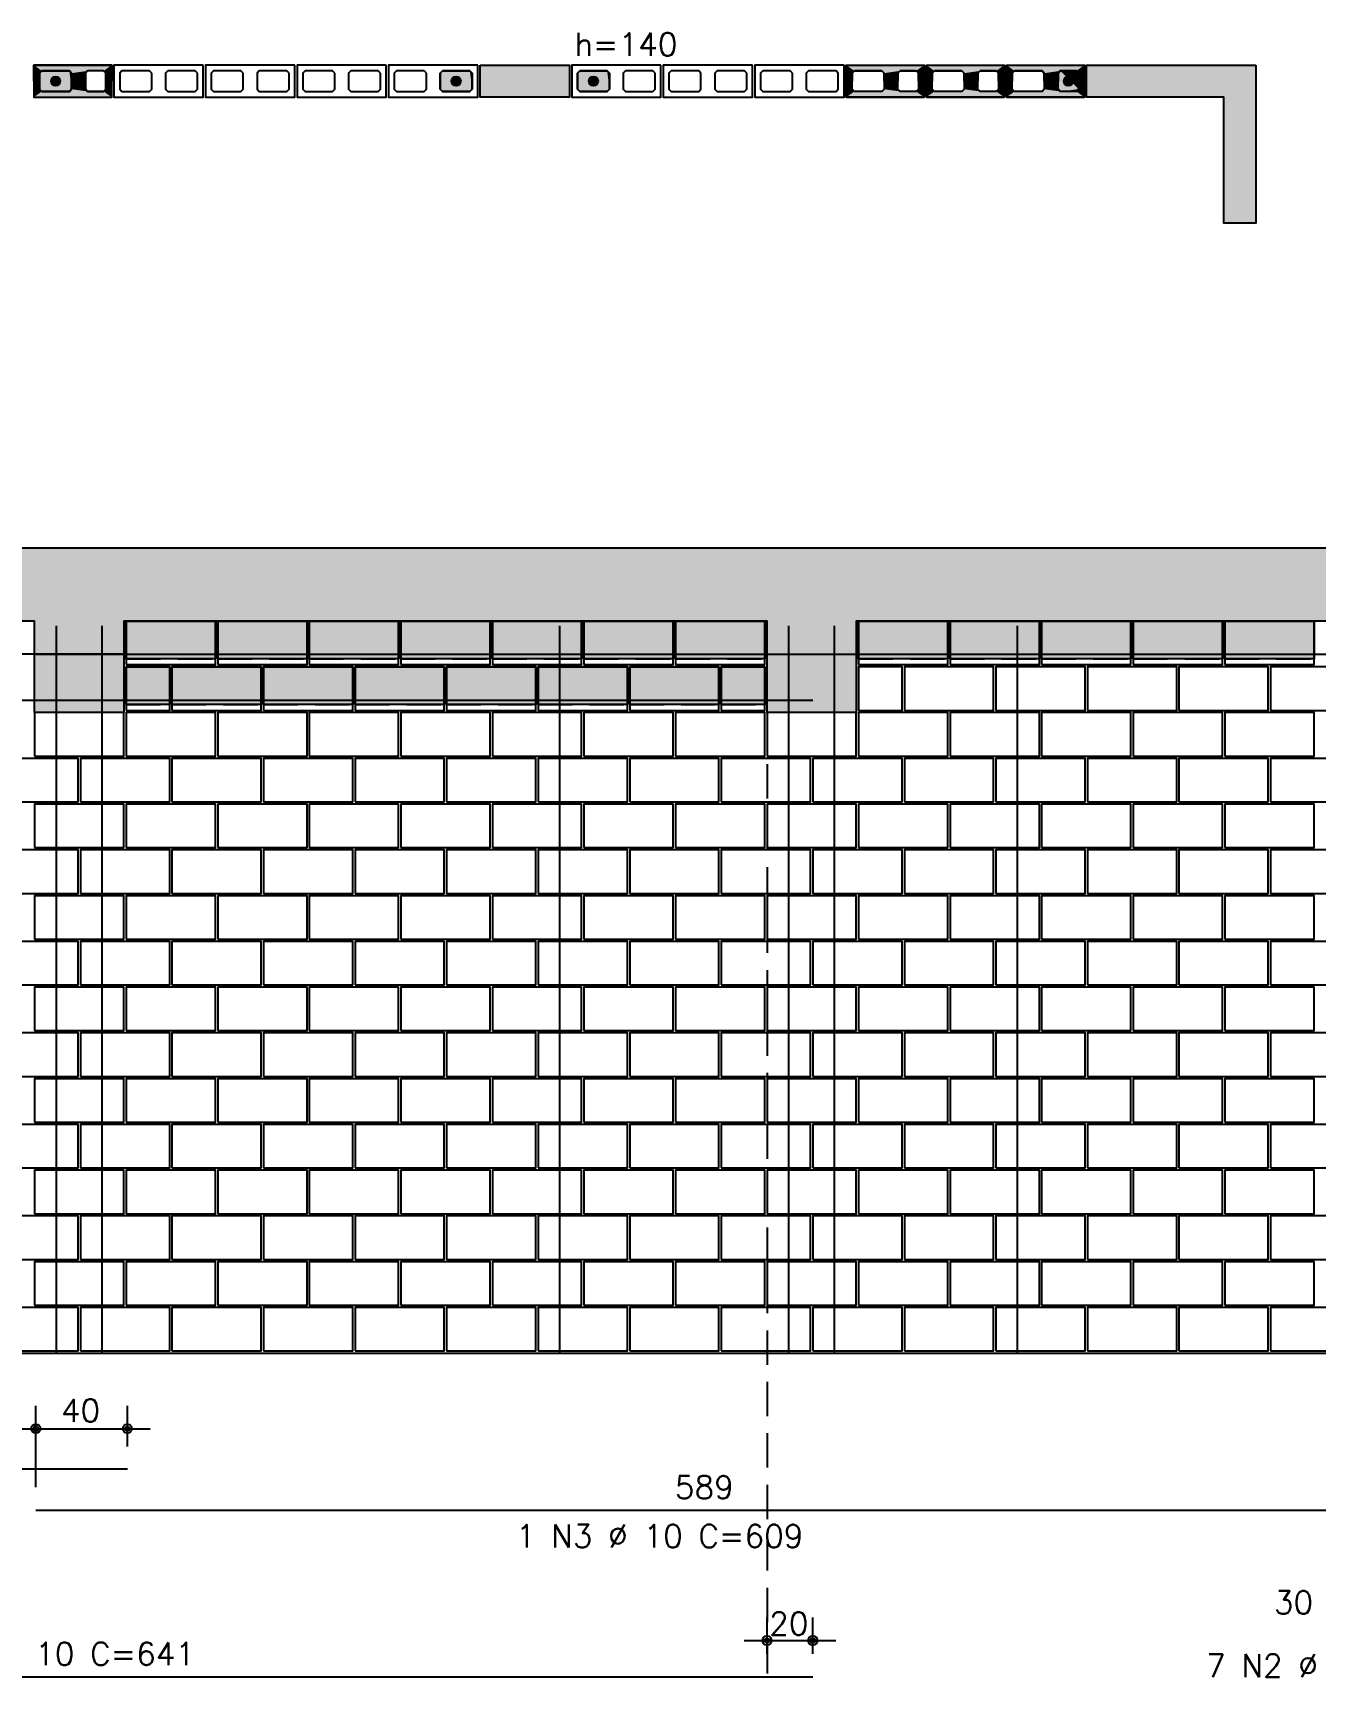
# Model space of a CAD drawing. Extents: x -1.9 to 86, y -1.5 to 61.
# Drawn here: x 18.08 to 29.28, y 27.76 to 42.13 of the extents above; entities that cross this region are included whole.
import ezdxf

# ---------------------------------------------------------------- set-up
doc = ezdxf.new("R2010")
doc.units = 0
doc.header["$MEASUREMENT"] = 0
doc.linetypes.add('ESTILO_TQS_0001', pattern=[0.45, 0.3, -0.15])
for name, color, linetype in [('PENA_01', 1, 'CONTINUOUS'), ('PENA_02', 2, 'CONTINUOUS'), ('PENA_03', 3, 'CONTINUOUS'), ('PENA_05', 5, 'CONTINUOUS'), ('PENA_09', 254, 'CONTINUOUS'), ('PENA_11', 252, 'CONTINUOUS'), ('PENA_21', 100, 'CONTINUOUS')]:
    doc.layers.add(name, color=color, linetype=linetype)
doc.styles.get("Standard").update_dxf_attribs({"font": 'ROMANS.SHX'})

msp = doc.modelspace()

# ---------------------------------------------------------------- linework, layer by layer
at = {"layer": 'PENA_01', "linetype": 'ESTILO_TQS_0001'}
msp.add_line((24.491, 36.188), (24.491, 27.76), dxfattribs=at)
at = {"layer": 'PENA_01', "linetype": 'Continuous'}
for p, q in [((18.101, 29.417), (18.101, 30.128)), ((18.901, 29.774), (18.901, 30.128)), ((17.901, 29.928), (19.101, 29.928)), ((24.491, 27.96), (24.491, 28.277)), ((24.891, 27.96), (24.891, 28.277)), ((24.291, 28.077), (25.091, 28.077))]:
    msp.add_line(p, q, dxfattribs=at)
for points in [[(18.394, 41.798), (18.154, 41.798), (18.134, 41.778), (18.134, 41.638), (18.154, 41.618), (18.394, 41.618), (18.414, 41.638), (18.414, 41.778), (18.394, 41.798)], [(18.694, 41.798), (18.554, 41.798), (18.534, 41.778), (18.534, 41.638), (18.554, 41.618), (18.694, 41.618), (18.714, 41.638), (18.714, 41.778), (18.694, 41.798)], [(19.114, 41.778), (19.094, 41.798), (18.854, 41.798), (18.834, 41.778), (18.834, 41.638), (18.854, 41.618), (19.094, 41.618), (19.114, 41.638), (19.114, 41.778)], [(19.514, 41.778), (19.494, 41.798), (19.254, 41.798), (19.234, 41.778), (19.234, 41.638), (19.254, 41.618), (19.494, 41.618), (19.514, 41.638), (19.514, 41.778)], [(19.914, 41.778), (19.894, 41.798), (19.654, 41.798), (19.634, 41.778), (19.634, 41.638), (19.654, 41.618), (19.894, 41.618), (19.914, 41.638), (19.914, 41.778)], [(20.314, 41.778), (20.294, 41.798), (20.054, 41.798), (20.034, 41.778), (20.034, 41.638), (20.054, 41.618), (20.294, 41.618), (20.314, 41.638), (20.314, 41.778)], [(20.714, 41.778), (20.694, 41.798), (20.454, 41.798), (20.434, 41.778), (20.434, 41.638), (20.454, 41.618), (20.694, 41.618), (20.714, 41.638), (20.714, 41.778)], [(21.114, 41.778), (21.094, 41.798), (20.854, 41.798), (20.834, 41.778), (20.834, 41.638), (20.854, 41.618), (21.094, 41.618), (21.114, 41.638), (21.114, 41.778)], [(21.514, 41.778), (21.494, 41.798), (21.254, 41.798), (21.234, 41.778), (21.234, 41.638), (21.254, 41.618), (21.494, 41.618), (21.514, 41.638), (21.514, 41.778)], [(21.914, 41.778), (21.894, 41.798), (21.654, 41.798), (21.634, 41.778), (21.634, 41.638), (21.654, 41.618), (21.894, 41.618), (21.914, 41.638), (21.914, 41.778)], [(23.114, 41.778), (23.094, 41.798), (22.854, 41.798), (22.834, 41.778), (22.834, 41.638), (22.854, 41.618), (23.094, 41.618), (23.114, 41.638), (23.114, 41.778)], [(23.514, 41.778), (23.494, 41.798), (23.254, 41.798), (23.234, 41.778), (23.234, 41.638), (23.254, 41.618), (23.494, 41.618), (23.514, 41.638), (23.514, 41.778)], [(23.914, 41.778), (23.894, 41.798), (23.654, 41.798), (23.634, 41.778), (23.634, 41.638), (23.654, 41.618), (23.894, 41.618), (23.914, 41.638), (23.914, 41.778)], [(24.314, 41.778), (24.294, 41.798), (24.054, 41.798), (24.034, 41.778), (24.034, 41.638), (24.054, 41.618), (24.294, 41.618), (24.314, 41.638), (24.314, 41.778)], [(24.714, 41.778), (24.694, 41.798), (24.454, 41.798), (24.434, 41.778), (24.434, 41.638), (24.454, 41.618), (24.694, 41.618), (24.714, 41.638), (24.714, 41.778)], [(25.114, 41.778), (25.094, 41.798), (24.854, 41.798), (24.834, 41.778), (24.834, 41.638), (24.854, 41.618), (25.094, 41.618), (25.114, 41.638), (25.114, 41.778)], [(25.494, 41.618), (25.254, 41.618), (25.234, 41.638), (25.234, 41.778), (25.254, 41.798), (25.494, 41.798), (25.514, 41.778), (25.514, 41.638), (25.494, 41.618)], [(25.794, 41.618), (25.654, 41.618), (25.634, 41.638), (25.634, 41.778), (25.654, 41.798), (25.794, 41.798), (25.814, 41.778), (25.814, 41.638), (25.794, 41.618)], [(26.194, 41.618), (25.954, 41.618), (25.934, 41.638), (25.934, 41.778), (25.954, 41.798), (26.194, 41.798), (26.214, 41.778), (26.214, 41.638), (26.194, 41.618)], [(26.494, 41.618), (26.354, 41.618), (26.334, 41.638), (26.334, 41.778), (26.354, 41.798), (26.494, 41.798), (26.514, 41.778), (26.514, 41.638), (26.494, 41.618)], [(26.894, 41.618), (26.654, 41.618), (26.634, 41.638), (26.634, 41.778), (26.654, 41.798), (26.894, 41.798), (26.914, 41.778), (26.914, 41.638), (26.894, 41.618)], [(27.194, 41.618), (27.054, 41.618), (27.034, 41.638), (27.034, 41.778), (27.054, 41.798), (27.194, 41.798), (27.214, 41.778), (27.214, 41.638), (27.194, 41.618)]]:
    msp.add_lwpolyline(points, dxfattribs=at)
at = {"layer": 'PENA_02', "linetype": 'ESTILO_TQS_0001'}
for p, q in [((18.891, 36.658), (19.671, 36.658)), ((19.691, 36.658), (20.471, 36.658)), ((20.491, 36.658), (21.271, 36.658)), ((21.291, 36.658), (22.071, 36.658)), ((22.091, 36.658), (22.871, 36.658)), ((22.891, 36.658), (23.671, 36.658)), ((23.691, 36.658), (24.471, 36.658)), ((25.291, 36.658), (26.071, 36.658)), ((26.091, 36.658), (26.871, 36.658)), ((26.891, 36.658), (27.671, 36.658)), ((27.691, 36.658), (28.471, 36.658)), ((28.491, 36.658), (29.271, 36.658)), ((18.891, 36.258), (19.271, 36.258)), ((19.291, 36.258), (20.071, 36.258)), ((20.091, 36.258), (20.871, 36.258)), ((20.891, 36.258), (21.671, 36.258)), ((21.691, 36.258), (22.471, 36.258)), ((22.491, 36.258), (23.271, 36.258)), ((23.291, 36.258), (24.071, 36.258)), ((24.091, 36.258), (24.471, 36.258))]:
    msp.add_line(p, q, dxfattribs=at)
at = {"layer": 'PENA_02', "linetype": 'Continuous'}
msp.add_line((6.991, 30.588), (29.971, 30.588), dxfattribs=at)
for points in [[(18.764, 41.848), (18.084, 41.848), (18.084, 41.568), (18.764, 41.568), (18.764, 41.848)], [(19.564, 41.848), (18.784, 41.848), (18.784, 41.568), (19.564, 41.568), (19.564, 41.848)], [(20.364, 41.848), (19.584, 41.848), (19.584, 41.568), (20.364, 41.568), (20.364, 41.848)], [(21.164, 41.848), (20.384, 41.848), (20.384, 41.568), (21.164, 41.568), (21.164, 41.848)], [(21.964, 41.848), (21.184, 41.848), (21.184, 41.568), (21.964, 41.568), (21.964, 41.848)], [(21.984, 41.848), (22.764, 41.848), (22.764, 41.568), (21.984, 41.568), (21.984, 41.848)], [(23.564, 41.848), (22.784, 41.848), (22.784, 41.568), (23.564, 41.568), (23.564, 41.848)], [(24.364, 41.848), (23.584, 41.848), (23.584, 41.568), (24.364, 41.568), (24.364, 41.848)], [(25.164, 41.848), (24.384, 41.848), (24.384, 41.568), (25.164, 41.568), (25.164, 41.848)], [(25.864, 41.568), (25.184, 41.568), (25.184, 41.848), (25.864, 41.848), (25.864, 41.568)], [(26.564, 41.568), (25.884, 41.568), (25.884, 41.848), (26.564, 41.848), (26.564, 41.568)], [(27.264, 41.568), (26.584, 41.568), (26.584, 41.848), (27.264, 41.848), (27.264, 41.568)], [(28.764, 41.848), (28.764, 40.468), (28.484, 40.468), (28.484, 41.568), (27.284, 41.568), (27.284, 41.848), (28.764, 41.848)], [(6.991, 37.628), (29.971, 37.628), (29.971, 36.988), (25.271, 36.988), (25.271, 36.188), (24.491, 36.188), (24.491, 36.988), (18.871, 36.988), (18.871, 36.188), (18.091, 36.188), (18.091, 36.988), (12.471, 36.988), (12.471, 36.188), (11.691, 36.188), (11.691, 36.988), (6.991, 36.988), (6.991, 37.628)], [(18.891, 36.608), (19.671, 36.608), (19.671, 36.988), (18.891, 36.988), (18.891, 36.608)], [(19.691, 36.608), (20.471, 36.608), (20.471, 36.988), (19.691, 36.988), (19.691, 36.608)], [(20.491, 36.608), (21.271, 36.608), (21.271, 36.988), (20.491, 36.988), (20.491, 36.608)], [(21.291, 36.608), (22.071, 36.608), (22.071, 36.988), (21.291, 36.988), (21.291, 36.608)], [(22.091, 36.608), (22.871, 36.608), (22.871, 36.988), (22.091, 36.988), (22.091, 36.608)], [(22.891, 36.608), (23.671, 36.608), (23.671, 36.988), (22.891, 36.988), (22.891, 36.608)], [(23.691, 36.608), (24.471, 36.608), (24.471, 36.988), (23.691, 36.988), (23.691, 36.608)], [(25.291, 36.608), (26.071, 36.608), (26.071, 36.988), (25.291, 36.988), (25.291, 36.608)], [(26.091, 36.608), (26.871, 36.608), (26.871, 36.988), (26.091, 36.988), (26.091, 36.608)], [(26.891, 36.608), (27.671, 36.608), (27.671, 36.988), (26.891, 36.988), (26.891, 36.608)], [(27.691, 36.608), (28.471, 36.608), (28.471, 36.988), (27.691, 36.988), (27.691, 36.608)], [(28.491, 36.608), (29.271, 36.608), (29.271, 36.988), (28.491, 36.988), (28.491, 36.608)], [(18.891, 36.208), (19.271, 36.208), (19.271, 36.588), (18.891, 36.588), (18.891, 36.208)], [(19.291, 36.208), (20.071, 36.208), (20.071, 36.588), (19.291, 36.588), (19.291, 36.208)], [(20.091, 36.208), (20.871, 36.208), (20.871, 36.588), (20.091, 36.588), (20.091, 36.208)], [(20.891, 36.208), (21.671, 36.208), (21.671, 36.588), (20.891, 36.588), (20.891, 36.208)], [(21.691, 36.208), (22.471, 36.208), (22.471, 36.588), (21.691, 36.588), (21.691, 36.208)], [(22.491, 36.208), (23.271, 36.208), (23.271, 36.588), (22.491, 36.588), (22.491, 36.208)], [(23.291, 36.208), (24.071, 36.208), (24.071, 36.588), (23.291, 36.588), (23.291, 36.208)], [(24.091, 36.208), (24.471, 36.208), (24.471, 36.588), (24.091, 36.588), (24.091, 36.208)], [(25.291, 36.208), (25.671, 36.208), (25.671, 36.588), (25.291, 36.588), (25.291, 36.208)], [(25.691, 36.208), (26.471, 36.208), (26.471, 36.588), (25.691, 36.588), (25.691, 36.208)], [(26.491, 36.208), (27.271, 36.208), (27.271, 36.588), (26.491, 36.588), (26.491, 36.208)], [(27.291, 36.208), (28.071, 36.208), (28.071, 36.588), (27.291, 36.588), (27.291, 36.208)], [(28.091, 36.208), (28.871, 36.208), (28.871, 36.588), (28.091, 36.588), (28.091, 36.208)], [(28.891, 36.208), (29.671, 36.208), (29.671, 36.588), (28.891, 36.588), (28.891, 36.208)], [(18.091, 35.808), (18.871, 35.808), (18.871, 36.188), (18.091, 36.188), (18.091, 35.808)], [(18.891, 35.808), (19.671, 35.808), (19.671, 36.188), (18.891, 36.188), (18.891, 35.808)], [(19.691, 35.808), (20.471, 35.808), (20.471, 36.188), (19.691, 36.188), (19.691, 35.808)], [(20.491, 35.808), (21.271, 35.808), (21.271, 36.188), (20.491, 36.188), (20.491, 35.808)], [(21.291, 35.808), (22.071, 35.808), (22.071, 36.188), (21.291, 36.188), (21.291, 35.808)], [(22.091, 35.808), (22.871, 35.808), (22.871, 36.188), (22.091, 36.188), (22.091, 35.808)], [(22.891, 35.808), (23.671, 35.808), (23.671, 36.188), (22.891, 36.188), (22.891, 35.808)], [(23.691, 35.808), (24.471, 35.808), (24.471, 36.188), (23.691, 36.188), (23.691, 35.808)], [(24.491, 35.808), (25.271, 35.808), (25.271, 36.188), (24.491, 36.188), (24.491, 35.808)], [(25.291, 35.808), (26.071, 35.808), (26.071, 36.188), (25.291, 36.188), (25.291, 35.808)], [(26.091, 35.808), (26.871, 35.808), (26.871, 36.188), (26.091, 36.188), (26.091, 35.808)], [(26.891, 35.808), (27.671, 35.808), (27.671, 36.188), (26.891, 36.188), (26.891, 35.808)], [(27.691, 35.808), (28.471, 35.808), (28.471, 36.188), (27.691, 36.188), (27.691, 35.808)], [(28.491, 35.808), (29.271, 35.808), (29.271, 36.188), (28.491, 36.188), (28.491, 35.808)], [(17.691, 35.408), (18.471, 35.408), (18.471, 35.788), (17.691, 35.788), (17.691, 35.408)], [(18.491, 35.408), (19.271, 35.408), (19.271, 35.788), (18.491, 35.788), (18.491, 35.408)], [(19.291, 35.408), (20.071, 35.408), (20.071, 35.788), (19.291, 35.788), (19.291, 35.408)], [(20.091, 35.408), (20.871, 35.408), (20.871, 35.788), (20.091, 35.788), (20.091, 35.408)], [(20.891, 35.408), (21.671, 35.408), (21.671, 35.788), (20.891, 35.788), (20.891, 35.408)], [(21.691, 35.408), (22.471, 35.408), (22.471, 35.788), (21.691, 35.788), (21.691, 35.408)], [(22.491, 35.408), (23.271, 35.408), (23.271, 35.788), (22.491, 35.788), (22.491, 35.408)], [(23.291, 35.408), (24.071, 35.408), (24.071, 35.788), (23.291, 35.788), (23.291, 35.408)], [(24.091, 35.408), (24.871, 35.408), (24.871, 35.788), (24.091, 35.788), (24.091, 35.408)], [(24.891, 35.408), (25.671, 35.408), (25.671, 35.788), (24.891, 35.788), (24.891, 35.408)], [(25.691, 35.408), (26.471, 35.408), (26.471, 35.788), (25.691, 35.788), (25.691, 35.408)], [(26.491, 35.408), (27.271, 35.408), (27.271, 35.788), (26.491, 35.788), (26.491, 35.408)], [(27.291, 35.408), (28.071, 35.408), (28.071, 35.788), (27.291, 35.788), (27.291, 35.408)], [(28.091, 35.408), (28.871, 35.408), (28.871, 35.788), (28.091, 35.788), (28.091, 35.408)], [(28.891, 35.408), (29.671, 35.408), (29.671, 35.788), (28.891, 35.788), (28.891, 35.408)], [(18.091, 35.008), (18.871, 35.008), (18.871, 35.388), (18.091, 35.388), (18.091, 35.008)], [(18.891, 35.008), (19.671, 35.008), (19.671, 35.388), (18.891, 35.388), (18.891, 35.008)], [(19.691, 35.008), (20.471, 35.008), (20.471, 35.388), (19.691, 35.388), (19.691, 35.008)], [(20.491, 35.008), (21.271, 35.008), (21.271, 35.388), (20.491, 35.388), (20.491, 35.008)], [(21.291, 35.008), (22.071, 35.008), (22.071, 35.388), (21.291, 35.388), (21.291, 35.008)], [(22.091, 35.008), (22.871, 35.008), (22.871, 35.388), (22.091, 35.388), (22.091, 35.008)], [(22.891, 35.008), (23.671, 35.008), (23.671, 35.388), (22.891, 35.388), (22.891, 35.008)], [(23.691, 35.008), (24.471, 35.008), (24.471, 35.388), (23.691, 35.388), (23.691, 35.008)], [(24.491, 35.008), (25.271, 35.008), (25.271, 35.388), (24.491, 35.388), (24.491, 35.008)], [(25.291, 35.008), (26.071, 35.008), (26.071, 35.388), (25.291, 35.388), (25.291, 35.008)], [(26.091, 35.008), (26.871, 35.008), (26.871, 35.388), (26.091, 35.388), (26.091, 35.008)], [(26.891, 35.008), (27.671, 35.008), (27.671, 35.388), (26.891, 35.388), (26.891, 35.008)], [(27.691, 35.008), (28.471, 35.008), (28.471, 35.388), (27.691, 35.388), (27.691, 35.008)], [(28.491, 35.008), (29.271, 35.008), (29.271, 35.388), (28.491, 35.388), (28.491, 35.008)], [(17.691, 34.608), (18.471, 34.608), (18.471, 34.988), (17.691, 34.988), (17.691, 34.608)], [(18.491, 34.608), (19.271, 34.608), (19.271, 34.988), (18.491, 34.988), (18.491, 34.608)], [(19.291, 34.608), (20.071, 34.608), (20.071, 34.988), (19.291, 34.988), (19.291, 34.608)], [(20.091, 34.608), (20.871, 34.608), (20.871, 34.988), (20.091, 34.988), (20.091, 34.608)], [(20.891, 34.608), (21.671, 34.608), (21.671, 34.988), (20.891, 34.988), (20.891, 34.608)], [(21.691, 34.608), (22.471, 34.608), (22.471, 34.988), (21.691, 34.988), (21.691, 34.608)], [(22.491, 34.608), (23.271, 34.608), (23.271, 34.988), (22.491, 34.988), (22.491, 34.608)], [(23.291, 34.608), (24.071, 34.608), (24.071, 34.988), (23.291, 34.988), (23.291, 34.608)], [(24.091, 34.608), (24.871, 34.608), (24.871, 34.988), (24.091, 34.988), (24.091, 34.608)], [(24.891, 34.608), (25.671, 34.608), (25.671, 34.988), (24.891, 34.988), (24.891, 34.608)], [(25.691, 34.608), (26.471, 34.608), (26.471, 34.988), (25.691, 34.988), (25.691, 34.608)], [(26.491, 34.608), (27.271, 34.608), (27.271, 34.988), (26.491, 34.988), (26.491, 34.608)], [(27.291, 34.608), (28.071, 34.608), (28.071, 34.988), (27.291, 34.988), (27.291, 34.608)], [(28.091, 34.608), (28.871, 34.608), (28.871, 34.988), (28.091, 34.988), (28.091, 34.608)], [(28.891, 34.608), (29.671, 34.608), (29.671, 34.988), (28.891, 34.988), (28.891, 34.608)], [(18.091, 34.208), (18.871, 34.208), (18.871, 34.588), (18.091, 34.588), (18.091, 34.208)], [(18.891, 34.208), (19.671, 34.208), (19.671, 34.588), (18.891, 34.588), (18.891, 34.208)], [(19.691, 34.208), (20.471, 34.208), (20.471, 34.588), (19.691, 34.588), (19.691, 34.208)], [(20.491, 34.208), (21.271, 34.208), (21.271, 34.588), (20.491, 34.588), (20.491, 34.208)], [(21.291, 34.208), (22.071, 34.208), (22.071, 34.588), (21.291, 34.588), (21.291, 34.208)], [(22.091, 34.208), (22.871, 34.208), (22.871, 34.588), (22.091, 34.588), (22.091, 34.208)], [(22.891, 34.208), (23.671, 34.208), (23.671, 34.588), (22.891, 34.588), (22.891, 34.208)], [(23.691, 34.208), (24.471, 34.208), (24.471, 34.588), (23.691, 34.588), (23.691, 34.208)], [(24.491, 34.208), (25.271, 34.208), (25.271, 34.588), (24.491, 34.588), (24.491, 34.208)], [(25.291, 34.208), (26.071, 34.208), (26.071, 34.588), (25.291, 34.588), (25.291, 34.208)], [(26.091, 34.208), (26.871, 34.208), (26.871, 34.588), (26.091, 34.588), (26.091, 34.208)], [(26.891, 34.208), (27.671, 34.208), (27.671, 34.588), (26.891, 34.588), (26.891, 34.208)], [(27.691, 34.208), (28.471, 34.208), (28.471, 34.588), (27.691, 34.588), (27.691, 34.208)], [(28.491, 34.208), (29.271, 34.208), (29.271, 34.588), (28.491, 34.588), (28.491, 34.208)], [(17.691, 33.808), (18.471, 33.808), (18.471, 34.188), (17.691, 34.188), (17.691, 33.808)], [(18.491, 33.808), (19.271, 33.808), (19.271, 34.188), (18.491, 34.188), (18.491, 33.808)], [(19.291, 33.808), (20.071, 33.808), (20.071, 34.188), (19.291, 34.188), (19.291, 33.808)], [(20.091, 33.808), (20.871, 33.808), (20.871, 34.188), (20.091, 34.188), (20.091, 33.808)], [(20.891, 33.808), (21.671, 33.808), (21.671, 34.188), (20.891, 34.188), (20.891, 33.808)], [(21.691, 33.808), (22.471, 33.808), (22.471, 34.188), (21.691, 34.188), (21.691, 33.808)], [(22.491, 33.808), (23.271, 33.808), (23.271, 34.188), (22.491, 34.188), (22.491, 33.808)], [(23.291, 33.808), (24.071, 33.808), (24.071, 34.188), (23.291, 34.188), (23.291, 33.808)], [(24.091, 33.808), (24.871, 33.808), (24.871, 34.188), (24.091, 34.188), (24.091, 33.808)], [(24.891, 33.808), (25.671, 33.808), (25.671, 34.188), (24.891, 34.188), (24.891, 33.808)], [(25.691, 33.808), (26.471, 33.808), (26.471, 34.188), (25.691, 34.188), (25.691, 33.808)], [(26.491, 33.808), (27.271, 33.808), (27.271, 34.188), (26.491, 34.188), (26.491, 33.808)], [(27.291, 33.808), (28.071, 33.808), (28.071, 34.188), (27.291, 34.188), (27.291, 33.808)], [(28.091, 33.808), (28.871, 33.808), (28.871, 34.188), (28.091, 34.188), (28.091, 33.808)], [(28.891, 33.808), (29.671, 33.808), (29.671, 34.188), (28.891, 34.188), (28.891, 33.808)], [(18.091, 33.408), (18.871, 33.408), (18.871, 33.788), (18.091, 33.788), (18.091, 33.408)], [(18.891, 33.408), (19.671, 33.408), (19.671, 33.788), (18.891, 33.788), (18.891, 33.408)], [(19.691, 33.408), (20.471, 33.408), (20.471, 33.788), (19.691, 33.788), (19.691, 33.408)], [(20.491, 33.408), (21.271, 33.408), (21.271, 33.788), (20.491, 33.788), (20.491, 33.408)], [(21.291, 33.408), (22.071, 33.408), (22.071, 33.788), (21.291, 33.788), (21.291, 33.408)], [(22.091, 33.408), (22.871, 33.408), (22.871, 33.788), (22.091, 33.788), (22.091, 33.408)], [(22.891, 33.408), (23.671, 33.408), (23.671, 33.788), (22.891, 33.788), (22.891, 33.408)], [(23.691, 33.408), (24.471, 33.408), (24.471, 33.788), (23.691, 33.788), (23.691, 33.408)], [(24.491, 33.408), (25.271, 33.408), (25.271, 33.788), (24.491, 33.788), (24.491, 33.408)], [(25.291, 33.408), (26.071, 33.408), (26.071, 33.788), (25.291, 33.788), (25.291, 33.408)], [(26.091, 33.408), (26.871, 33.408), (26.871, 33.788), (26.091, 33.788), (26.091, 33.408)], [(26.891, 33.408), (27.671, 33.408), (27.671, 33.788), (26.891, 33.788), (26.891, 33.408)], [(27.691, 33.408), (28.471, 33.408), (28.471, 33.788), (27.691, 33.788), (27.691, 33.408)], [(28.491, 33.408), (29.271, 33.408), (29.271, 33.788), (28.491, 33.788), (28.491, 33.408)], [(17.691, 33.008), (18.471, 33.008), (18.471, 33.388), (17.691, 33.388), (17.691, 33.008)], [(18.491, 33.008), (19.271, 33.008), (19.271, 33.388), (18.491, 33.388), (18.491, 33.008)], [(19.291, 33.008), (20.071, 33.008), (20.071, 33.388), (19.291, 33.388), (19.291, 33.008)], [(20.091, 33.008), (20.871, 33.008), (20.871, 33.388), (20.091, 33.388), (20.091, 33.008)], [(20.891, 33.008), (21.671, 33.008), (21.671, 33.388), (20.891, 33.388), (20.891, 33.008)], [(21.691, 33.008), (22.471, 33.008), (22.471, 33.388), (21.691, 33.388), (21.691, 33.008)], [(22.491, 33.008), (23.271, 33.008), (23.271, 33.388), (22.491, 33.388), (22.491, 33.008)], [(23.291, 33.008), (24.071, 33.008), (24.071, 33.388), (23.291, 33.388), (23.291, 33.008)], [(24.091, 33.008), (24.871, 33.008), (24.871, 33.388), (24.091, 33.388), (24.091, 33.008)], [(24.891, 33.008), (25.671, 33.008), (25.671, 33.388), (24.891, 33.388), (24.891, 33.008)], [(25.691, 33.008), (26.471, 33.008), (26.471, 33.388), (25.691, 33.388), (25.691, 33.008)], [(26.491, 33.008), (27.271, 33.008), (27.271, 33.388), (26.491, 33.388), (26.491, 33.008)], [(27.291, 33.008), (28.071, 33.008), (28.071, 33.388), (27.291, 33.388), (27.291, 33.008)], [(28.091, 33.008), (28.871, 33.008), (28.871, 33.388), (28.091, 33.388), (28.091, 33.008)], [(28.891, 33.008), (29.671, 33.008), (29.671, 33.388), (28.891, 33.388), (28.891, 33.008)], [(18.091, 32.608), (18.871, 32.608), (18.871, 32.988), (18.091, 32.988), (18.091, 32.608)], [(18.891, 32.608), (19.671, 32.608), (19.671, 32.988), (18.891, 32.988), (18.891, 32.608)], [(19.691, 32.608), (20.471, 32.608), (20.471, 32.988), (19.691, 32.988), (19.691, 32.608)], [(20.491, 32.608), (21.271, 32.608), (21.271, 32.988), (20.491, 32.988), (20.491, 32.608)], [(21.291, 32.608), (22.071, 32.608), (22.071, 32.988), (21.291, 32.988), (21.291, 32.608)], [(22.091, 32.608), (22.871, 32.608), (22.871, 32.988), (22.091, 32.988), (22.091, 32.608)], [(22.891, 32.608), (23.671, 32.608), (23.671, 32.988), (22.891, 32.988), (22.891, 32.608)], [(23.691, 32.608), (24.471, 32.608), (24.471, 32.988), (23.691, 32.988), (23.691, 32.608)], [(24.491, 32.608), (25.271, 32.608), (25.271, 32.988), (24.491, 32.988), (24.491, 32.608)], [(25.291, 32.608), (26.071, 32.608), (26.071, 32.988), (25.291, 32.988), (25.291, 32.608)], [(26.091, 32.608), (26.871, 32.608), (26.871, 32.988), (26.091, 32.988), (26.091, 32.608)], [(26.891, 32.608), (27.671, 32.608), (27.671, 32.988), (26.891, 32.988), (26.891, 32.608)], [(27.691, 32.608), (28.471, 32.608), (28.471, 32.988), (27.691, 32.988), (27.691, 32.608)], [(28.491, 32.608), (29.271, 32.608), (29.271, 32.988), (28.491, 32.988), (28.491, 32.608)], [(17.691, 32.208), (18.471, 32.208), (18.471, 32.588), (17.691, 32.588), (17.691, 32.208)], [(18.491, 32.208), (19.271, 32.208), (19.271, 32.588), (18.491, 32.588), (18.491, 32.208)], [(19.291, 32.208), (20.071, 32.208), (20.071, 32.588), (19.291, 32.588), (19.291, 32.208)], [(20.091, 32.208), (20.871, 32.208), (20.871, 32.588), (20.091, 32.588), (20.091, 32.208)], [(20.891, 32.208), (21.671, 32.208), (21.671, 32.588), (20.891, 32.588), (20.891, 32.208)], [(21.691, 32.208), (22.471, 32.208), (22.471, 32.588), (21.691, 32.588), (21.691, 32.208)], [(22.491, 32.208), (23.271, 32.208), (23.271, 32.588), (22.491, 32.588), (22.491, 32.208)], [(23.291, 32.208), (24.071, 32.208), (24.071, 32.588), (23.291, 32.588), (23.291, 32.208)], [(24.091, 32.208), (24.871, 32.208), (24.871, 32.588), (24.091, 32.588), (24.091, 32.208)], [(24.891, 32.208), (25.671, 32.208), (25.671, 32.588), (24.891, 32.588), (24.891, 32.208)], [(25.691, 32.208), (26.471, 32.208), (26.471, 32.588), (25.691, 32.588), (25.691, 32.208)], [(26.491, 32.208), (27.271, 32.208), (27.271, 32.588), (26.491, 32.588), (26.491, 32.208)], [(27.291, 32.208), (28.071, 32.208), (28.071, 32.588), (27.291, 32.588), (27.291, 32.208)], [(28.091, 32.208), (28.871, 32.208), (28.871, 32.588), (28.091, 32.588), (28.091, 32.208)], [(28.891, 32.208), (29.671, 32.208), (29.671, 32.588), (28.891, 32.588), (28.891, 32.208)], [(18.091, 31.808), (18.871, 31.808), (18.871, 32.188), (18.091, 32.188), (18.091, 31.808)], [(18.891, 31.808), (19.671, 31.808), (19.671, 32.188), (18.891, 32.188), (18.891, 31.808)], [(19.691, 31.808), (20.471, 31.808), (20.471, 32.188), (19.691, 32.188), (19.691, 31.808)], [(20.491, 31.808), (21.271, 31.808), (21.271, 32.188), (20.491, 32.188), (20.491, 31.808)], [(21.291, 31.808), (22.071, 31.808), (22.071, 32.188), (21.291, 32.188), (21.291, 31.808)], [(22.091, 31.808), (22.871, 31.808), (22.871, 32.188), (22.091, 32.188), (22.091, 31.808)], [(22.891, 31.808), (23.671, 31.808), (23.671, 32.188), (22.891, 32.188), (22.891, 31.808)], [(23.691, 31.808), (24.471, 31.808), (24.471, 32.188), (23.691, 32.188), (23.691, 31.808)], [(24.491, 31.808), (25.271, 31.808), (25.271, 32.188), (24.491, 32.188), (24.491, 31.808)], [(25.291, 31.808), (26.071, 31.808), (26.071, 32.188), (25.291, 32.188), (25.291, 31.808)], [(26.091, 31.808), (26.871, 31.808), (26.871, 32.188), (26.091, 32.188), (26.091, 31.808)], [(26.891, 31.808), (27.671, 31.808), (27.671, 32.188), (26.891, 32.188), (26.891, 31.808)], [(27.691, 31.808), (28.471, 31.808), (28.471, 32.188), (27.691, 32.188), (27.691, 31.808)], [(28.491, 31.808), (29.271, 31.808), (29.271, 32.188), (28.491, 32.188), (28.491, 31.808)], [(17.691, 31.408), (18.471, 31.408), (18.471, 31.788), (17.691, 31.788), (17.691, 31.408)], [(18.491, 31.408), (19.271, 31.408), (19.271, 31.788), (18.491, 31.788), (18.491, 31.408)], [(19.291, 31.408), (20.071, 31.408), (20.071, 31.788), (19.291, 31.788), (19.291, 31.408)], [(20.091, 31.408), (20.871, 31.408), (20.871, 31.788), (20.091, 31.788), (20.091, 31.408)], [(20.891, 31.408), (21.671, 31.408), (21.671, 31.788), (20.891, 31.788), (20.891, 31.408)], [(21.691, 31.408), (22.471, 31.408), (22.471, 31.788), (21.691, 31.788), (21.691, 31.408)], [(22.491, 31.408), (23.271, 31.408), (23.271, 31.788), (22.491, 31.788), (22.491, 31.408)], [(23.291, 31.408), (24.071, 31.408), (24.071, 31.788), (23.291, 31.788), (23.291, 31.408)], [(24.091, 31.408), (24.871, 31.408), (24.871, 31.788), (24.091, 31.788), (24.091, 31.408)], [(24.891, 31.408), (25.671, 31.408), (25.671, 31.788), (24.891, 31.788), (24.891, 31.408)], [(25.691, 31.408), (26.471, 31.408), (26.471, 31.788), (25.691, 31.788), (25.691, 31.408)], [(26.491, 31.408), (27.271, 31.408), (27.271, 31.788), (26.491, 31.788), (26.491, 31.408)], [(27.291, 31.408), (28.071, 31.408), (28.071, 31.788), (27.291, 31.788), (27.291, 31.408)], [(28.091, 31.408), (28.871, 31.408), (28.871, 31.788), (28.091, 31.788), (28.091, 31.408)], [(28.891, 31.408), (29.671, 31.408), (29.671, 31.788), (28.891, 31.788), (28.891, 31.408)], [(18.091, 31.008), (18.871, 31.008), (18.871, 31.388), (18.091, 31.388), (18.091, 31.008)], [(18.891, 31.008), (19.671, 31.008), (19.671, 31.388), (18.891, 31.388), (18.891, 31.008)], [(19.691, 31.008), (20.471, 31.008), (20.471, 31.388), (19.691, 31.388), (19.691, 31.008)], [(20.491, 31.008), (21.271, 31.008), (21.271, 31.388), (20.491, 31.388), (20.491, 31.008)], [(21.291, 31.008), (22.071, 31.008), (22.071, 31.388), (21.291, 31.388), (21.291, 31.008)], [(22.091, 31.008), (22.871, 31.008), (22.871, 31.388), (22.091, 31.388), (22.091, 31.008)], [(22.891, 31.008), (23.671, 31.008), (23.671, 31.388), (22.891, 31.388), (22.891, 31.008)], [(23.691, 31.008), (24.471, 31.008), (24.471, 31.388), (23.691, 31.388), (23.691, 31.008)], [(24.491, 31.008), (25.271, 31.008), (25.271, 31.388), (24.491, 31.388), (24.491, 31.008)], [(25.291, 31.008), (26.071, 31.008), (26.071, 31.388), (25.291, 31.388), (25.291, 31.008)], [(26.091, 31.008), (26.871, 31.008), (26.871, 31.388), (26.091, 31.388), (26.091, 31.008)], [(26.891, 31.008), (27.671, 31.008), (27.671, 31.388), (26.891, 31.388), (26.891, 31.008)], [(27.691, 31.008), (28.471, 31.008), (28.471, 31.388), (27.691, 31.388), (27.691, 31.008)], [(28.491, 31.008), (29.271, 31.008), (29.271, 31.388), (28.491, 31.388), (28.491, 31.008)], [(17.691, 30.608), (18.471, 30.608), (18.471, 30.988), (17.691, 30.988), (17.691, 30.608)], [(18.491, 30.608), (19.271, 30.608), (19.271, 30.988), (18.491, 30.988), (18.491, 30.608)], [(19.291, 30.608), (20.071, 30.608), (20.071, 30.988), (19.291, 30.988), (19.291, 30.608)], [(20.091, 30.608), (20.871, 30.608), (20.871, 30.988), (20.091, 30.988), (20.091, 30.608)], [(20.891, 30.608), (21.671, 30.608), (21.671, 30.988), (20.891, 30.988), (20.891, 30.608)], [(21.691, 30.608), (22.471, 30.608), (22.471, 30.988), (21.691, 30.988), (21.691, 30.608)], [(22.491, 30.608), (23.271, 30.608), (23.271, 30.988), (22.491, 30.988), (22.491, 30.608)], [(23.291, 30.608), (24.071, 30.608), (24.071, 30.988), (23.291, 30.988), (23.291, 30.608)], [(24.091, 30.608), (24.871, 30.608), (24.871, 30.988), (24.091, 30.988), (24.091, 30.608)], [(24.891, 30.608), (25.671, 30.608), (25.671, 30.988), (24.891, 30.988), (24.891, 30.608)], [(25.691, 30.608), (26.471, 30.608), (26.471, 30.988), (25.691, 30.988), (25.691, 30.608)], [(26.491, 30.608), (27.271, 30.608), (27.271, 30.988), (26.491, 30.988), (26.491, 30.608)], [(27.291, 30.608), (28.071, 30.608), (28.071, 30.988), (27.291, 30.988), (27.291, 30.608)], [(28.091, 30.608), (28.871, 30.608), (28.871, 30.988), (28.091, 30.988), (28.091, 30.608)], [(28.891, 30.608), (29.671, 30.608), (29.671, 30.988), (28.891, 30.988), (28.891, 30.608)]]:
    msp.add_lwpolyline(points, dxfattribs=at)
for centre, radius in [((18.101, 29.928), 0.04), ((18.101, 29.928), 0.02), ((18.901, 29.928), 0.04), ((18.901, 29.928), 0.02), ((24.491, 28.077), 0.04), ((24.491, 28.077), 0.02), ((24.891, 28.077), 0.04), ((24.891, 28.077), 0.02)]:
    msp.add_circle(centre, radius, dxfattribs=at)
at = {"layer": 'PENA_03', "linetype": 'Continuous'}
for p, q in [((18.901, 29.574), (18.901, 29.574)), ((18.101, 29.217), (18.101, 29.217)), ((24.491, 27.76), (24.491, 27.76)), ((24.891, 27.76), (24.891, 27.76))]:
    msp.add_line(p, q, dxfattribs=at)
for points in [[(18.414, 41.638), (18.394, 41.618), (18.154, 41.618), (18.134, 41.638), (18.134, 41.778), (18.154, 41.798), (18.394, 41.798), (18.414, 41.778), (18.414, 41.638)], [(21.914, 41.638), (21.894, 41.618), (21.654, 41.618), (21.634, 41.638), (21.634, 41.778), (21.654, 41.798), (21.894, 41.798), (21.914, 41.778), (21.914, 41.638)], [(23.114, 41.638), (23.094, 41.618), (22.854, 41.618), (22.834, 41.638), (22.834, 41.778), (22.854, 41.798), (23.094, 41.798), (23.114, 41.778), (23.114, 41.638)], [(27.214, 41.638), (27.194, 41.618), (27.054, 41.618), (27.034, 41.638), (27.034, 41.778), (27.054, 41.798), (27.194, 41.798), (27.214, 41.778), (27.214, 41.638)]]:
    msp.add_lwpolyline(points, dxfattribs=at)
for centre in [(18.274, 41.708), (21.774, 41.708), (22.974, 41.708), (27.124, 41.708)]:
    msp.add_circle(centre, 0.04, dxfattribs=at)
for points in [[(18.314, 41.708), (18.254, 41.742), (18.236, 41.721)], [(18.314, 41.708), (18.236, 41.721), (18.236, 41.694)], [(18.314, 41.708), (18.236, 41.694), (18.254, 41.673)], [(18.314, 41.708), (18.281, 41.747), (18.254, 41.742)], [(18.314, 41.708), (18.254, 41.673), (18.281, 41.668)], [(18.314, 41.708), (18.304, 41.733), (18.281, 41.747)], [(18.314, 41.708), (18.281, 41.668), (18.304, 41.682)], [(18.314, 41.708), (18.304, 41.682), (18.314, 41.708)], [(21.814, 41.708), (21.754, 41.742), (21.736, 41.721)], [(21.814, 41.708), (21.736, 41.721), (21.736, 41.694)], [(21.814, 41.708), (21.736, 41.694), (21.754, 41.673)], [(21.814, 41.708), (21.781, 41.747), (21.754, 41.742)], [(21.814, 41.708), (21.754, 41.673), (21.781, 41.668)], [(21.814, 41.708), (21.805, 41.733), (21.781, 41.747)], [(21.814, 41.708), (21.781, 41.668), (21.805, 41.682)], [(21.814, 41.708), (21.805, 41.682), (21.814, 41.708)], [(23.014, 41.708), (22.954, 41.742), (22.936, 41.721)], [(23.014, 41.708), (22.936, 41.721), (22.936, 41.694)], [(23.014, 41.708), (22.936, 41.694), (22.954, 41.673)], [(23.014, 41.708), (22.981, 41.747), (22.954, 41.742)], [(23.014, 41.708), (22.954, 41.673), (22.981, 41.668)], [(23.014, 41.708), (23.005, 41.733), (22.981, 41.747)], [(23.014, 41.708), (22.981, 41.668), (23.005, 41.682)], [(23.014, 41.708), (23.005, 41.682), (23.014, 41.708)], [(27.164, 41.708), (27.104, 41.742), (27.086, 41.721)], [(27.164, 41.708), (27.086, 41.721), (27.086, 41.694)], [(27.164, 41.708), (27.086, 41.694), (27.104, 41.673)], [(27.164, 41.708), (27.131, 41.747), (27.104, 41.742)], [(27.164, 41.708), (27.104, 41.673), (27.131, 41.668)], [(27.164, 41.708), (27.155, 41.733), (27.131, 41.747)], [(27.164, 41.708), (27.131, 41.668), (27.155, 41.682)], [(27.164, 41.708), (27.155, 41.682), (27.164, 41.708)]]:
    msp.add_solid(points, dxfattribs=at)
at = {"layer": 'PENA_05', "linetype": 'Continuous'}
for p, q in [((18.281, 30.588), (18.281, 36.948)), ((18.681, 30.588), (18.681, 36.948)), ((22.681, 30.588), (22.681, 36.948)), ((24.681, 30.588), (24.681, 36.948)), ((25.081, 30.588), (25.081, 36.948)), ((26.681, 30.588), (26.681, 36.948)), ((18.901, 36.698), (7.131, 36.698)), ((18.101, 36.698), (29.871, 36.698)), ((12.071, 36.298), (24.891, 36.298)), ((18.901, 29.574), (7.131, 29.574)), ((18.101, 29.217), (29.871, 29.217)), ((12.071, 27.76), (24.891, 27.76))]:
    msp.add_line(p, q, dxfattribs=at)
at = {"layer": 'PENA_09', "linetype": 'Continuous'}
for points in [[(18.891, 36.658), (18.891, 36.988), (19.671, 36.988), (19.671, 36.658), (18.891, 36.658)], [(19.691, 36.658), (19.691, 36.988), (20.471, 36.988), (20.471, 36.658), (19.691, 36.658)], [(20.491, 36.658), (20.491, 36.988), (21.271, 36.988), (21.271, 36.658), (20.491, 36.658)], [(21.291, 36.658), (21.291, 36.988), (22.071, 36.988), (22.071, 36.658), (21.291, 36.658)], [(22.091, 36.658), (22.091, 36.988), (22.871, 36.988), (22.871, 36.658), (22.091, 36.658)], [(22.891, 36.658), (22.891, 36.988), (23.671, 36.988), (23.671, 36.658), (22.891, 36.658)], [(23.691, 36.658), (23.691, 36.988), (24.471, 36.988), (24.471, 36.658), (23.691, 36.658)], [(25.291, 36.658), (25.291, 36.988), (26.071, 36.988), (26.071, 36.658), (25.291, 36.658)], [(26.091, 36.658), (26.091, 36.988), (26.871, 36.988), (26.871, 36.658), (26.091, 36.658)], [(26.891, 36.658), (26.891, 36.988), (27.671, 36.988), (27.671, 36.658), (26.891, 36.658)], [(27.691, 36.658), (27.691, 36.988), (28.471, 36.988), (28.471, 36.658), (27.691, 36.658)], [(28.491, 36.658), (28.491, 36.988), (29.271, 36.988), (29.271, 36.658), (28.491, 36.658)], [(18.891, 36.258), (18.891, 36.588), (19.271, 36.588), (19.271, 36.258), (18.891, 36.258)], [(19.291, 36.258), (19.291, 36.588), (20.071, 36.588), (20.071, 36.258), (19.291, 36.258)], [(20.091, 36.258), (20.091, 36.588), (20.871, 36.588), (20.871, 36.258), (20.091, 36.258)], [(20.891, 36.258), (20.891, 36.588), (21.671, 36.588), (21.671, 36.258), (20.891, 36.258)], [(21.691, 36.258), (21.691, 36.588), (22.471, 36.588), (22.471, 36.258), (21.691, 36.258)], [(22.491, 36.258), (22.491, 36.588), (23.271, 36.588), (23.271, 36.258), (22.491, 36.258)], [(23.291, 36.258), (23.291, 36.588), (24.071, 36.588), (24.071, 36.258), (23.291, 36.258)], [(24.091, 36.258), (24.091, 36.588), (24.471, 36.588), (24.471, 36.258), (24.091, 36.258)]]:
    msp.add_lwpolyline(points, dxfattribs=at)
for points in [[(18.891, 36.658), (18.891, 36.988), (19.671, 36.988)], [(18.891, 36.658), (19.671, 36.988), (19.671, 36.658)], [(19.691, 36.658), (19.691, 36.988), (20.471, 36.988)], [(19.691, 36.658), (20.471, 36.988), (20.471, 36.658)], [(20.491, 36.658), (20.491, 36.988), (21.271, 36.988)], [(20.491, 36.658), (21.271, 36.988), (21.271, 36.658)], [(21.291, 36.658), (21.291, 36.988), (22.071, 36.988)], [(21.291, 36.658), (22.071, 36.988), (22.071, 36.658)], [(22.091, 36.658), (22.091, 36.988), (22.871, 36.988)], [(22.091, 36.658), (22.871, 36.988), (22.871, 36.658)], [(22.891, 36.658), (22.891, 36.988), (23.671, 36.988)], [(22.891, 36.658), (23.671, 36.988), (23.671, 36.658)], [(23.691, 36.658), (23.691, 36.988), (24.471, 36.988)], [(23.691, 36.658), (24.471, 36.988), (24.471, 36.658)], [(25.291, 36.658), (25.291, 36.988), (26.071, 36.988)], [(25.291, 36.658), (26.071, 36.988), (26.071, 36.658)], [(26.091, 36.658), (26.091, 36.988), (26.871, 36.988)], [(26.091, 36.658), (26.871, 36.988), (26.871, 36.658)], [(26.891, 36.658), (26.891, 36.988), (27.671, 36.988)], [(26.891, 36.658), (27.671, 36.988), (27.671, 36.658)], [(27.691, 36.658), (27.691, 36.988), (28.471, 36.988)], [(27.691, 36.658), (28.471, 36.988), (28.471, 36.658)], [(28.491, 36.658), (28.491, 36.988), (29.271, 36.988)], [(28.491, 36.658), (29.271, 36.988), (29.271, 36.658)], [(18.891, 36.658), (19.671, 36.658), (18.891, 36.658)], [(19.691, 36.658), (20.471, 36.658), (19.691, 36.658)], [(20.491, 36.658), (21.271, 36.658), (20.491, 36.658)], [(21.291, 36.658), (22.071, 36.658), (21.291, 36.658)], [(22.091, 36.658), (22.871, 36.658), (22.091, 36.658)], [(22.891, 36.658), (23.671, 36.658), (22.891, 36.658)], [(23.691, 36.658), (24.471, 36.658), (23.691, 36.658)], [(25.291, 36.658), (26.071, 36.658), (25.291, 36.658)], [(26.091, 36.658), (26.871, 36.658), (26.091, 36.658)], [(26.891, 36.658), (27.671, 36.658), (26.891, 36.658)], [(27.691, 36.658), (28.471, 36.658), (27.691, 36.658)], [(28.491, 36.658), (29.271, 36.658), (28.491, 36.658)], [(18.891, 36.258), (18.891, 36.588), (19.271, 36.588)], [(18.891, 36.258), (19.271, 36.588), (19.271, 36.258)], [(19.291, 36.258), (19.291, 36.588), (20.071, 36.588)], [(19.291, 36.258), (20.071, 36.588), (20.071, 36.258)], [(20.091, 36.258), (20.091, 36.588), (20.871, 36.588)], [(20.091, 36.258), (20.871, 36.588), (20.871, 36.258)], [(20.891, 36.258), (20.891, 36.588), (21.671, 36.588)], [(20.891, 36.258), (21.671, 36.588), (21.671, 36.258)], [(21.691, 36.258), (21.691, 36.588), (22.471, 36.588)], [(21.691, 36.258), (22.471, 36.588), (22.471, 36.258)], [(22.491, 36.258), (22.491, 36.588), (23.271, 36.588)], [(22.491, 36.258), (23.271, 36.588), (23.271, 36.258)], [(23.291, 36.258), (23.291, 36.588), (24.071, 36.588)], [(23.291, 36.258), (24.071, 36.588), (24.071, 36.258)], [(24.091, 36.258), (24.091, 36.588), (24.471, 36.588)], [(24.091, 36.258), (24.471, 36.588), (24.471, 36.258)], [(18.891, 36.258), (19.271, 36.258), (18.891, 36.258)], [(19.291, 36.258), (20.071, 36.258), (19.291, 36.258)], [(20.091, 36.258), (20.871, 36.258), (20.091, 36.258)], [(20.891, 36.258), (21.671, 36.258), (20.891, 36.258)], [(21.691, 36.258), (22.471, 36.258), (21.691, 36.258)], [(22.491, 36.258), (23.271, 36.258), (22.491, 36.258)], [(23.291, 36.258), (24.071, 36.258), (23.291, 36.258)], [(24.091, 36.258), (24.471, 36.258), (24.091, 36.258)]]:
    msp.add_solid(points, dxfattribs=at)
at = {"layer": 'PENA_11', "linetype": 'Continuous'}
for points in [[(21.984, 41.848), (22.764, 41.848), (22.764, 41.568)], [(21.984, 41.848), (22.764, 41.568), (21.984, 41.568)], [(21.984, 41.848), (21.984, 41.568), (21.984, 41.848)], [(28.764, 41.848), (28.484, 41.568), (27.284, 41.568)], [(28.764, 41.848), (27.284, 41.568), (27.284, 41.848)], [(28.764, 41.848), (27.284, 41.848), (28.764, 41.848)], [(28.764, 41.848), (28.764, 40.468), (28.484, 40.468)], [(28.764, 41.848), (28.484, 40.468), (28.484, 41.568)], [(18.414, 41.638), (18.134, 41.778), (18.154, 41.798)], [(18.414, 41.638), (18.134, 41.638), (18.134, 41.778)], [(18.414, 41.638), (18.154, 41.798), (18.394, 41.798)], [(18.414, 41.638), (18.394, 41.798), (18.414, 41.778)], [(18.414, 41.638), (18.414, 41.778), (18.414, 41.638)], [(21.914, 41.638), (21.634, 41.778), (21.654, 41.798)], [(21.914, 41.638), (21.634, 41.638), (21.634, 41.778)], [(21.914, 41.638), (21.654, 41.798), (21.894, 41.798)], [(21.914, 41.638), (21.894, 41.798), (21.914, 41.778)], [(21.914, 41.638), (21.914, 41.778), (21.914, 41.638)], [(23.114, 41.638), (22.834, 41.778), (22.854, 41.798)], [(23.114, 41.638), (22.834, 41.638), (22.834, 41.778)], [(23.114, 41.638), (22.854, 41.798), (23.094, 41.798)], [(23.114, 41.638), (23.094, 41.798), (23.114, 41.778)], [(23.114, 41.638), (23.114, 41.778), (23.114, 41.638)], [(27.214, 41.638), (27.034, 41.778), (27.054, 41.798)], [(27.214, 41.638), (27.034, 41.638), (27.034, 41.778)], [(27.214, 41.638), (27.054, 41.798), (27.194, 41.798)], [(27.214, 41.638), (27.194, 41.798), (27.214, 41.778)], [(27.214, 41.638), (27.214, 41.778), (27.214, 41.638)], [(18.414, 41.638), (18.154, 41.618), (18.134, 41.638)], [(18.414, 41.638), (18.394, 41.618), (18.154, 41.618)], [(21.914, 41.638), (21.654, 41.618), (21.634, 41.638)], [(21.914, 41.638), (21.894, 41.618), (21.654, 41.618)], [(23.114, 41.638), (22.854, 41.618), (22.834, 41.638)], [(23.114, 41.638), (23.094, 41.618), (22.854, 41.618)], [(27.214, 41.638), (27.054, 41.618), (27.034, 41.638)], [(27.214, 41.638), (27.194, 41.618), (27.054, 41.618)], [(11.691, 36.988), (6.991, 36.988), (29.971, 37.628)], [(29.971, 37.628), (6.991, 36.988), (6.991, 37.628)], [(12.471, 36.988), (11.691, 36.988), (29.971, 37.628)], [(29.971, 37.628), (18.091, 36.988), (12.471, 36.988)], [(18.091, 36.988), (29.971, 37.628), (18.871, 36.988)], [(29.971, 37.628), (24.491, 36.988), (18.871, 36.988)], [(24.491, 36.988), (29.971, 37.628), (25.271, 36.988)], [(29.971, 37.628), (29.971, 36.988), (25.271, 36.988)], [(18.871, 36.188), (18.091, 36.188), (18.871, 36.988)], [(18.091, 36.188), (18.091, 36.988), (18.871, 36.988)], [(25.271, 36.188), (24.491, 36.188), (25.271, 36.988)], [(24.491, 36.188), (24.491, 36.988), (25.271, 36.988)]]:
    msp.add_solid(points, dxfattribs=at)
at = {"layer": 'PENA_21', "linetype": 'Continuous'}
for points in [[(18.764, 41.708), (18.714, 41.708), (18.714, 41.778), (18.694, 41.798), (18.554, 41.798), (18.534, 41.778), (18.534, 41.708), (18.414, 41.708), (18.414, 41.778), (18.394, 41.798), (18.154, 41.798), (18.134, 41.778), (18.134, 41.708), (18.084, 41.708), (18.084, 41.848), (18.764, 41.848), (18.764, 41.708)], [(25.864, 41.708), (25.814, 41.708), (25.814, 41.778), (25.794, 41.798), (25.654, 41.798), (25.634, 41.778), (25.634, 41.708), (25.514, 41.708), (25.514, 41.778), (25.494, 41.798), (25.254, 41.798), (25.234, 41.778), (25.234, 41.708), (25.184, 41.708), (25.184, 41.848), (25.864, 41.848), (25.864, 41.708)], [(26.564, 41.708), (26.514, 41.708), (26.514, 41.778), (26.494, 41.798), (26.354, 41.798), (26.334, 41.778), (26.334, 41.708), (26.214, 41.708), (26.214, 41.778), (26.194, 41.798), (25.954, 41.798), (25.934, 41.778), (25.934, 41.708), (25.884, 41.708), (25.884, 41.848), (26.564, 41.848), (26.564, 41.708)], [(27.264, 41.708), (27.214, 41.708), (27.214, 41.778), (27.194, 41.798), (27.054, 41.798), (27.034, 41.778), (27.034, 41.708), (26.914, 41.708), (26.914, 41.778), (26.894, 41.798), (26.654, 41.798), (26.634, 41.778), (26.634, 41.708), (26.584, 41.708), (26.584, 41.848), (27.264, 41.848), (27.264, 41.708)], [(18.764, 41.708), (18.714, 41.708), (18.714, 41.638), (18.694, 41.618), (18.554, 41.618), (18.534, 41.638), (18.534, 41.708), (18.414, 41.708), (18.414, 41.638), (18.394, 41.618), (18.154, 41.618), (18.134, 41.638), (18.134, 41.708), (18.084, 41.708), (18.084, 41.568), (18.764, 41.568), (18.764, 41.708)], [(25.864, 41.708), (25.814, 41.708), (25.814, 41.638), (25.794, 41.618), (25.654, 41.618), (25.634, 41.638), (25.634, 41.708), (25.514, 41.708), (25.514, 41.638), (25.494, 41.618), (25.254, 41.618), (25.234, 41.638), (25.234, 41.708), (25.184, 41.708), (25.184, 41.568), (25.864, 41.568), (25.864, 41.708)], [(26.564, 41.708), (26.514, 41.708), (26.514, 41.638), (26.494, 41.618), (26.354, 41.618), (26.334, 41.638), (26.334, 41.708), (26.214, 41.708), (26.214, 41.638), (26.194, 41.618), (25.954, 41.618), (25.934, 41.638), (25.934, 41.708), (25.884, 41.708), (25.884, 41.568), (26.564, 41.568), (26.564, 41.708)], [(27.264, 41.708), (27.214, 41.708), (27.214, 41.638), (27.194, 41.618), (27.054, 41.618), (27.034, 41.638), (27.034, 41.708), (26.914, 41.708), (26.914, 41.638), (26.894, 41.618), (26.654, 41.618), (26.634, 41.638), (26.634, 41.708), (26.584, 41.708), (26.584, 41.568), (27.264, 41.568), (27.264, 41.708)]]:
    msp.add_lwpolyline(points, dxfattribs=at)
for points in [[(18.764, 41.848), (18.154, 41.798), (18.084, 41.848)], [(18.154, 41.798), (18.134, 41.778), (18.084, 41.848)], [(18.084, 41.848), (18.134, 41.778), (18.084, 41.708)], [(18.394, 41.798), (18.154, 41.798), (18.764, 41.848)], [(18.414, 41.778), (18.394, 41.798), (18.764, 41.848)], [(18.764, 41.848), (18.554, 41.798), (18.414, 41.778)], [(18.764, 41.848), (18.694, 41.798), (18.554, 41.798)], [(18.764, 41.848), (18.714, 41.778), (18.694, 41.798)], [(18.764, 41.848), (18.764, 41.708), (18.714, 41.708)], [(18.764, 41.848), (18.714, 41.708), (18.714, 41.778)], [(25.864, 41.848), (25.254, 41.798), (25.184, 41.848)], [(25.254, 41.798), (25.234, 41.778), (25.184, 41.848)], [(25.184, 41.848), (25.234, 41.778), (25.184, 41.708)], [(25.494, 41.798), (25.254, 41.798), (25.864, 41.848)], [(25.514, 41.778), (25.494, 41.798), (25.864, 41.848)], [(25.864, 41.848), (25.654, 41.798), (25.514, 41.778)], [(25.864, 41.848), (25.794, 41.798), (25.654, 41.798)], [(25.864, 41.848), (25.814, 41.778), (25.794, 41.798)], [(25.864, 41.848), (25.864, 41.708), (25.814, 41.708)], [(25.864, 41.848), (25.814, 41.708), (25.814, 41.778)], [(26.564, 41.848), (25.954, 41.798), (25.884, 41.848)], [(25.954, 41.798), (25.934, 41.778), (25.884, 41.848)], [(25.884, 41.848), (25.934, 41.778), (25.884, 41.708)], [(26.194, 41.798), (25.954, 41.798), (26.564, 41.848)], [(26.214, 41.778), (26.194, 41.798), (26.564, 41.848)], [(26.564, 41.848), (26.354, 41.798), (26.214, 41.778)], [(26.564, 41.848), (26.494, 41.798), (26.354, 41.798)], [(26.564, 41.848), (26.514, 41.778), (26.494, 41.798)], [(26.564, 41.848), (26.564, 41.708), (26.514, 41.708)], [(26.564, 41.848), (26.514, 41.708), (26.514, 41.778)], [(27.264, 41.848), (26.654, 41.798), (26.584, 41.848)], [(26.654, 41.798), (26.634, 41.778), (26.584, 41.848)], [(26.584, 41.848), (26.634, 41.778), (26.584, 41.708)], [(26.894, 41.798), (26.654, 41.798), (27.264, 41.848)], [(26.914, 41.778), (26.894, 41.798), (27.264, 41.848)], [(27.264, 41.848), (27.054, 41.798), (26.914, 41.778)], [(27.264, 41.848), (27.194, 41.798), (27.054, 41.798)], [(27.264, 41.848), (27.214, 41.778), (27.194, 41.798)], [(27.264, 41.848), (27.264, 41.708), (27.214, 41.708)], [(27.264, 41.848), (27.214, 41.708), (27.214, 41.778)], [(18.134, 41.778), (18.134, 41.708), (18.084, 41.708)], [(18.084, 41.568), (18.134, 41.638), (18.084, 41.708)], [(18.134, 41.638), (18.134, 41.708), (18.084, 41.708)], [(18.414, 41.708), (18.414, 41.778), (18.554, 41.798)], [(18.414, 41.708), (18.554, 41.798), (18.534, 41.778)], [(18.414, 41.708), (18.534, 41.778), (18.534, 41.708)], [(18.414, 41.708), (18.414, 41.638), (18.554, 41.618)], [(18.414, 41.708), (18.554, 41.618), (18.534, 41.638)], [(18.414, 41.708), (18.534, 41.638), (18.534, 41.708)], [(18.764, 41.568), (18.764, 41.708), (18.714, 41.708)], [(18.764, 41.568), (18.714, 41.708), (18.714, 41.638)], [(25.234, 41.778), (25.234, 41.708), (25.184, 41.708)], [(25.184, 41.568), (25.234, 41.638), (25.184, 41.708)], [(25.234, 41.638), (25.234, 41.708), (25.184, 41.708)], [(25.514, 41.708), (25.514, 41.778), (25.654, 41.798)], [(25.514, 41.708), (25.654, 41.798), (25.634, 41.778)], [(25.514, 41.708), (25.634, 41.778), (25.634, 41.708)], [(25.514, 41.708), (25.514, 41.638), (25.654, 41.618)], [(25.514, 41.708), (25.654, 41.618), (25.634, 41.638)], [(25.514, 41.708), (25.634, 41.638), (25.634, 41.708)], [(25.864, 41.568), (25.864, 41.708), (25.814, 41.708)], [(25.864, 41.568), (25.814, 41.708), (25.814, 41.638)], [(25.934, 41.778), (25.934, 41.708), (25.884, 41.708)], [(25.884, 41.568), (25.934, 41.638), (25.884, 41.708)], [(25.934, 41.638), (25.934, 41.708), (25.884, 41.708)], [(26.214, 41.708), (26.214, 41.778), (26.354, 41.798)], [(26.214, 41.708), (26.354, 41.798), (26.334, 41.778)], [(26.214, 41.708), (26.334, 41.778), (26.334, 41.708)], [(26.214, 41.708), (26.214, 41.638), (26.354, 41.618)], [(26.214, 41.708), (26.354, 41.618), (26.334, 41.638)], [(26.214, 41.708), (26.334, 41.638), (26.334, 41.708)], [(26.564, 41.568), (26.564, 41.708), (26.514, 41.708)], [(26.564, 41.568), (26.514, 41.708), (26.514, 41.638)], [(26.634, 41.778), (26.634, 41.708), (26.584, 41.708)], [(26.584, 41.568), (26.634, 41.638), (26.584, 41.708)], [(26.634, 41.638), (26.634, 41.708), (26.584, 41.708)], [(26.914, 41.708), (26.914, 41.778), (27.054, 41.798)], [(26.914, 41.708), (27.054, 41.798), (27.034, 41.778)], [(26.914, 41.708), (27.034, 41.778), (27.034, 41.708)], [(26.914, 41.708), (26.914, 41.638), (27.054, 41.618)], [(26.914, 41.708), (27.054, 41.618), (27.034, 41.638)], [(26.914, 41.708), (27.034, 41.638), (27.034, 41.708)], [(27.264, 41.568), (27.264, 41.708), (27.214, 41.708)], [(27.264, 41.568), (27.214, 41.708), (27.214, 41.638)], [(18.154, 41.618), (18.134, 41.638), (18.084, 41.568)], [(18.764, 41.568), (18.154, 41.618), (18.084, 41.568)], [(18.394, 41.618), (18.154, 41.618), (18.764, 41.568)], [(18.414, 41.638), (18.394, 41.618), (18.764, 41.568)], [(18.764, 41.568), (18.554, 41.618), (18.414, 41.638)], [(18.764, 41.568), (18.694, 41.618), (18.554, 41.618)], [(18.764, 41.568), (18.714, 41.638), (18.694, 41.618)], [(25.254, 41.618), (25.234, 41.638), (25.184, 41.568)], [(25.864, 41.568), (25.254, 41.618), (25.184, 41.568)], [(25.494, 41.618), (25.254, 41.618), (25.864, 41.568)], [(25.514, 41.638), (25.494, 41.618), (25.864, 41.568)], [(25.864, 41.568), (25.654, 41.618), (25.514, 41.638)], [(25.864, 41.568), (25.794, 41.618), (25.654, 41.618)], [(25.864, 41.568), (25.814, 41.638), (25.794, 41.618)], [(25.954, 41.618), (25.934, 41.638), (25.884, 41.568)], [(26.564, 41.568), (25.954, 41.618), (25.884, 41.568)], [(26.194, 41.618), (25.954, 41.618), (26.564, 41.568)], [(26.214, 41.638), (26.194, 41.618), (26.564, 41.568)], [(26.564, 41.568), (26.354, 41.618), (26.214, 41.638)], [(26.564, 41.568), (26.494, 41.618), (26.354, 41.618)], [(26.564, 41.568), (26.514, 41.638), (26.494, 41.618)], [(26.654, 41.618), (26.634, 41.638), (26.584, 41.568)], [(27.264, 41.568), (26.654, 41.618), (26.584, 41.568)], [(26.894, 41.618), (26.654, 41.618), (27.264, 41.568)], [(26.914, 41.638), (26.894, 41.618), (27.264, 41.568)], [(27.264, 41.568), (27.054, 41.618), (26.914, 41.638)], [(27.264, 41.568), (27.194, 41.618), (27.054, 41.618)], [(27.264, 41.568), (27.214, 41.638), (27.194, 41.618)]]:
    msp.add_solid(points, dxfattribs=at)

# ---------------------------------------------------------------- texts
at = {"layer": 'PENA_03', "linetype": 'Continuous'}
for s, p in [('h=140', (22.808, 41.93)), ('40', (18.321, 29.988)), ('589', (23.686, 29.317)), ('1 N3 %%c 10 C=609', (22.297, 28.89)), ('30', (28.921, 28.31)), ('20', (24.51, 28.125)), ('1 N4 %%c 10 C=641', (16.981, 27.86)), ('7 N2 %%c 10 C=80', (28.328, 27.757))]:
    msp.add_text(s, height=0.2, dxfattribs=at).set_placement(p)

doc.saveas('drawing.dxf')
